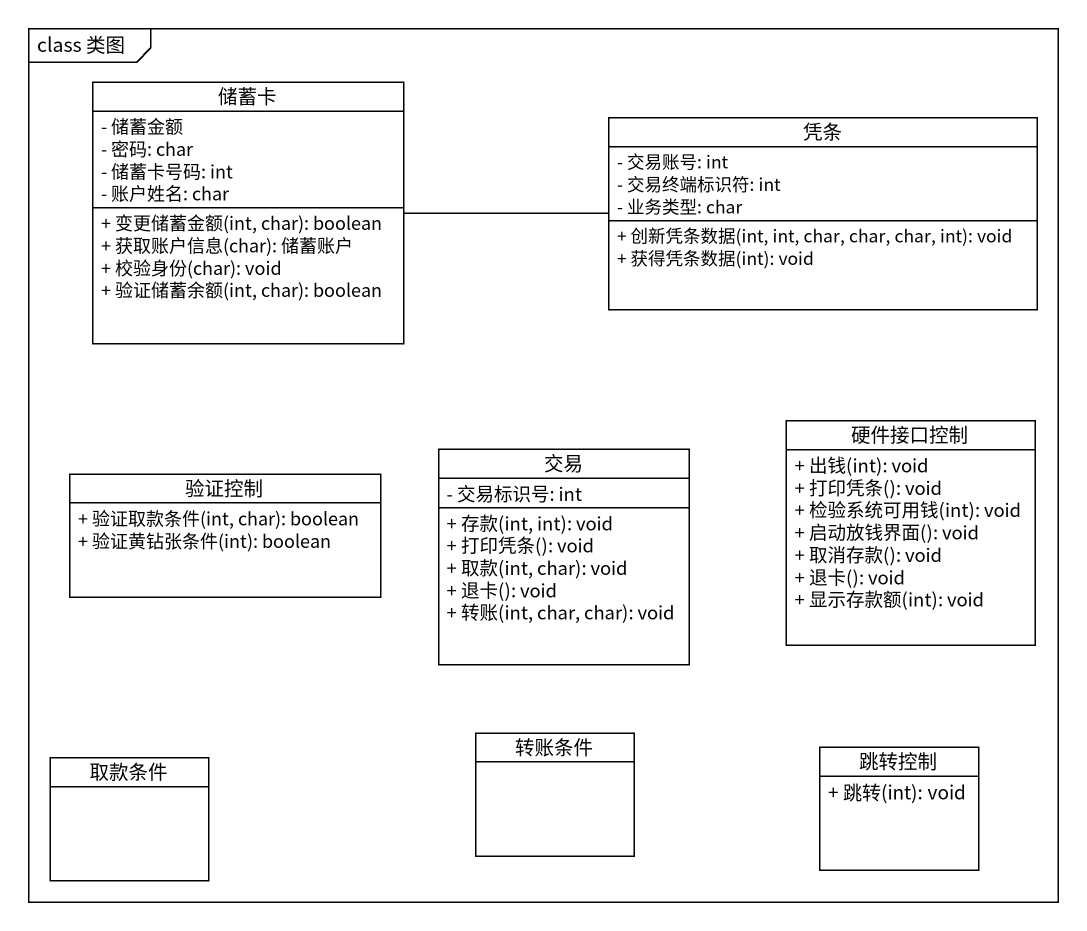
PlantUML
@startuml
mainframe class 类图
hide circle
hide empty members
skinparam classAttributeIconSize 0
class 储蓄卡 {
  - 储蓄金额
  - 密码: char
  - 储蓄卡号码: int
  - 账户姓名: char
  + 变更储蓄金额(int, char): boolean
  + 获取账户信息(char): 储蓄账户
  + 校验身份(char): void
  + 验证储蓄余额(int, char): boolean
}
class 凭条 {
  - 交易账号: int
  - 交易终端标识符: int
  - 业务类型: char
  + 创新凭条数据(int, int, char, char, char, int): void
  + 获得凭条数据(int): void
}
class 验证控制 {
  + 验证取款条件(int, char): boolean
  + 验证黄钻张条件(int): boolean
}
class 交易 {
  - 交易标识号: int
  + 存款(int, int): void
  + 打印凭条(): void
  + 取款(int, char): void
  + 退卡(): void
  + 转账(int, char, char): void
}
class 硬件接口控制 {
  + 出钱(int): void
  + 打印凭条(): void
  + 检验系统可用钱(int): void
  + 启动放钱界面(): void
  + 取消存款(): void
  + 退卡(): void
  + 显示存款额(int): void
}
class 取款条件
class 转账条件
class 跳转控制 {
  + 跳转(int): void
}
储蓄卡 -right- 凭条
@enduml
